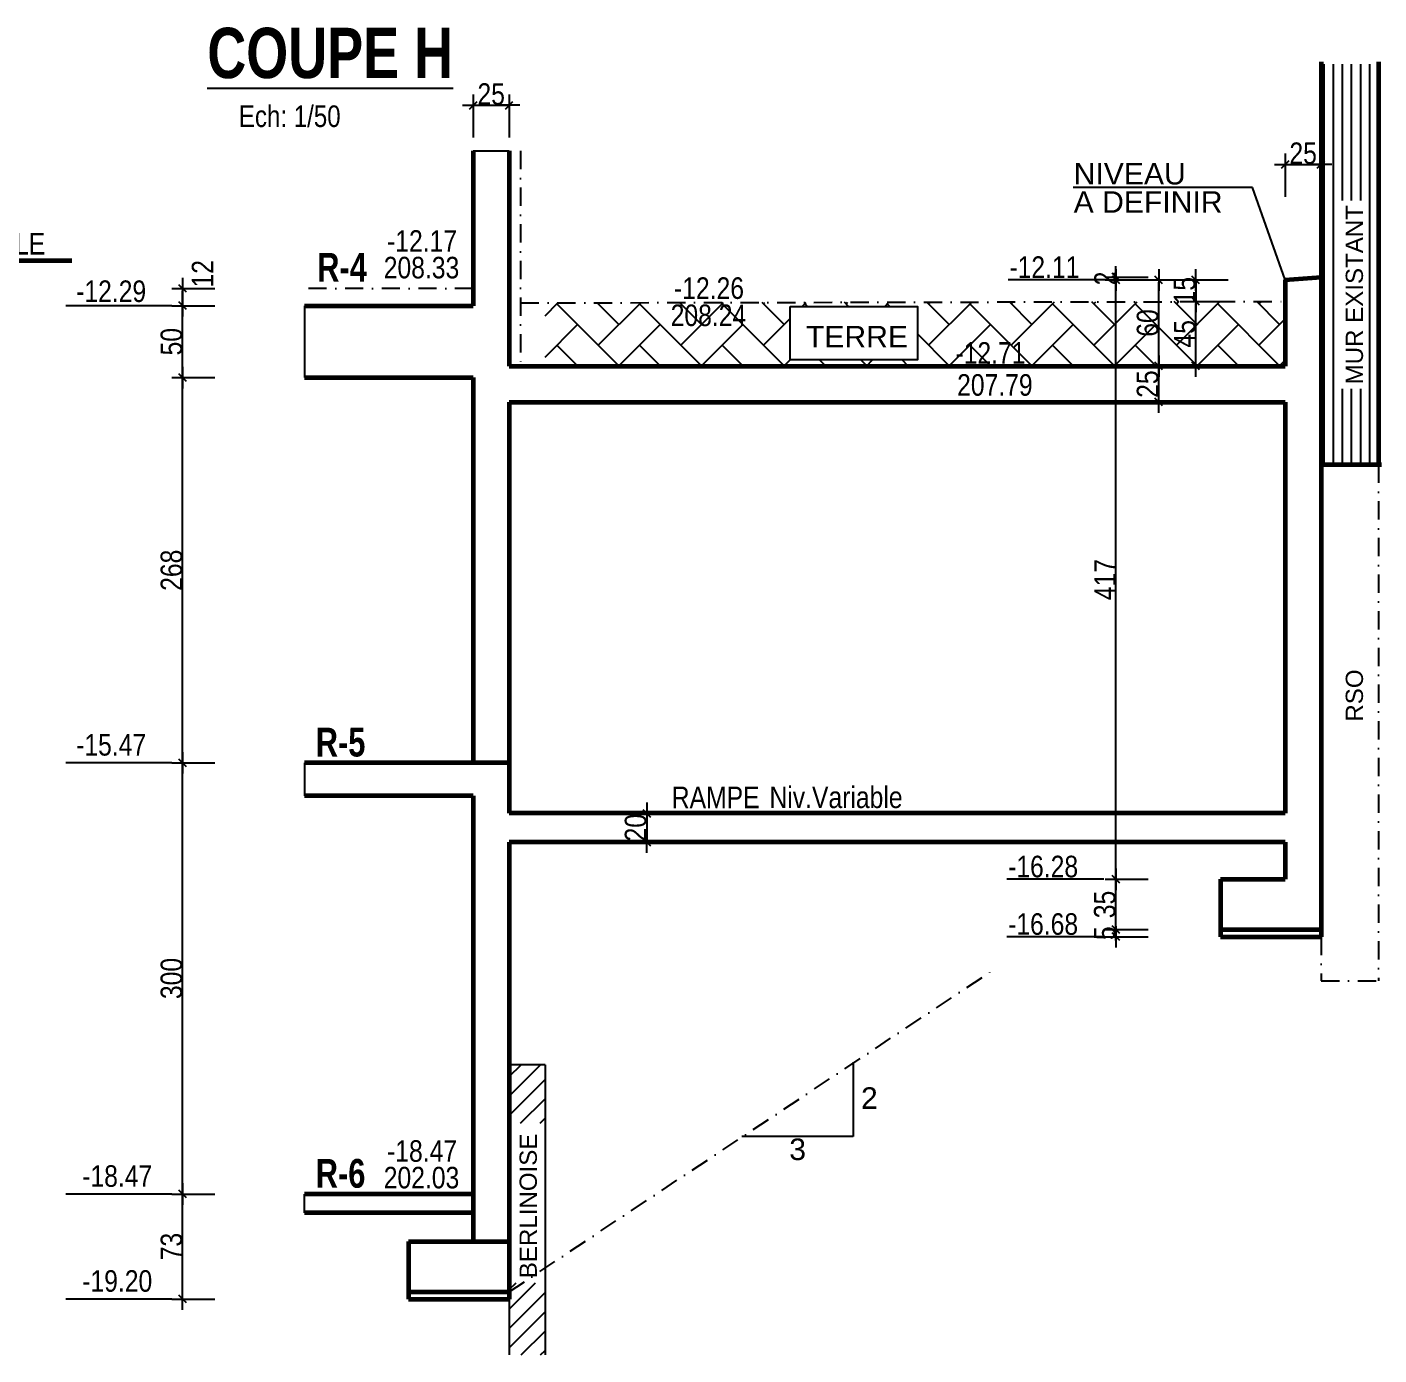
# Model space of a CAD drawing. Header units: millimetres. Extents: x -26249 to 60250, y -21218 to 23336.
# Drawn here: x 33769 to 34710, y 1160 to 2084 of the extents above; entities that cross this region are included whole.
import ezdxf
from ezdxf.enums import TextEntityAlignment as Align

# ---------------------------------------------------------------- set-up
doc = ezdxf.new("R2010")
doc.units = ezdxf.units.MM
doc.linetypes.add('TIRETPTX2', pattern=[50.8, 25.4, -12.7, 0, -12.7])
for name, color, linetype in [('01_cote_gen', 4, 'Continuous'), ('01_linteaux', 2, 'Continuous'), ('01_poch_murs', 253, 'Continuous'), ('01_texte', 230, 'Continuous'), ('AA_COTES', 2, 'Continuous')]:
    doc.layers.add(name, color=color, linetype=linetype)
doc.layers.add('01_murs_coup', color=5, linetype='Continuous', lineweight=60)
doc.styles.add('ARIAL NA', font='ARIALN.TTF')
doc.styles.add('impact', font='impact.ttf')
doc.styles.add('MATTE_TXT', font='arial.ttf')
doc.styles.add('STYLE2', font='ARIALN.TTF')
doc.dimstyles.new('JB50', dxfattribs={"dimscale": 0.1, "dimtxt": 150, "dimasz": 15, "dimexe": 0.1, "dimexo": 0.1, "dimgap": 0.09, "dimtad": 1, "dimdec": 1, "dimdsep": 46, "dimtxsty": 'STYLE2', "dimblk1": 'BOND_G', "dimblk2": 'BOND_D', "dimsah": 1, "dimcen": 1.5, "dimdle": 0.01, "dimse1": 1, "dimse2": 1, "dimclrd": 4, "dimclre": 2, "dimclrt": 6, "dimazin": 2, "dimtfac": 2.333333, "dimtdec": 1, "dimtix": 1, "dimtmove": 2, "dimatfit": 3, "dimldrblk": 'BOND_G', "dimfxl": 1, "dimtolj": 1, "dimtzin": 0, "dimarcsym": 0})

# ---------------------------------------------------------------- blocks, each defined once
blk = doc.blocks.new('BOND_G')
at = {"layer": 'AA_COTES', "color": 0}
for p, q in [((0, -5), (0, 15)), ((5, 0), (-5, 0)), ((1.77, 1.77), (-1.77, -1.77))]:
    blk.add_line(p, q, dxfattribs=at)
blk = doc.blocks.new('BOND_D')
at = {"layer": 'AA_COTES', "color": 0}
for p, q in [((5, 0), (-5, 0)), ((-1.77, -1.77), (1.77, 1.77)), ((0, 5), (0, -15))]:
    blk.add_line(p, q, dxfattribs=at)
blk = doc.blocks.new('*D1815')
at = {"layer": '01_cote_gen', "color": 4, "lineweight": -2, "transparency": 16777216}
blk.add_line((33877.23, 1891.67), (33877.23, 1900.67), dxfattribs=at)
at = {"layer": 'Defpoints', "color": 0, "transparency": 16777216}
for p in [(33877.23, 1902.17), (33915.2, 1902.17), (33915.2, 1890.17)]:
    blk.add_point(p, dxfattribs=at)
at = {"layer": '01_cote_gen', "color": 4, "lineweight": -2, "transparency": 16777216, "xscale": 1.5, "yscale": 1.5, "zscale": 1.5}
for name, p, rotation in [('BOND_D', (33877.23, 1902.17), 90), ('BOND_G', (33877.23, 1890.17), 270)]:
    blk.add_blockref(name, p, dxfattribs=dict(at, rotation=rotation))
at = {"layer": '01_cote_gen', "color": 6, "transparency": 16777216, "insert": (33891.15, 1912.42), "char_height": 15, "attachment_point": 5, "rotation": 90, "style": 'STYLE2'}
blk.add_mtext('\\A1;12', dxfattribs=at)
blk = doc.blocks.new('*D1820')
at = {"layer": '01_cote_gen', "color": 4, "lineweight": -2, "transparency": 16777216}
blk.add_line((34526.65, 1457.67), (34526.65, 1489.67), dxfattribs=at)
at = {"layer": 'Defpoints', "color": 0, "transparency": 16777216}
for p in [(34526.65, 1491.17), (34600.39, 1491.17), (34600.39, 1456.17)]:
    blk.add_point(p, dxfattribs=at)
at = {"layer": '01_cote_gen', "color": 4, "lineweight": -2, "transparency": 16777216, "xscale": 1.5, "yscale": 1.5, "zscale": 1.5}
for name, p, rotation in [('BOND_D', (34526.65, 1491.17), 90), ('BOND_G', (34526.65, 1456.17), 270)]:
    blk.add_blockref(name, p, dxfattribs=dict(at, rotation=rotation))
at = {"layer": '01_cote_gen', "color": 6, "transparency": 16777216, "insert": (34518.98, 1473.67), "char_height": 15, "attachment_point": 5, "rotation": 90, "style": 'STYLE2'}
blk.add_mtext('\\A1;35', dxfattribs=at)
blk = doc.blocks.new('*D1821')
at = {"layer": '01_cote_gen', "color": 4, "lineweight": -2, "transparency": 16777216}
blk.add_line((34645.98, 1988.5), (34667.98, 1988.5), dxfattribs=at)
at = {"layer": 'Defpoints', "color": 0, "transparency": 16777216}
for p in [(34669.48, 1988.5), (34669.48, 1910.17), (34644.48, 1908.17)]:
    blk.add_point(p, dxfattribs=at)
at = {"layer": '01_cote_gen', "color": 4, "lineweight": -2, "transparency": 16777216, "xscale": 1.5, "yscale": 1.5, "zscale": 1.5, "rotation": 180}
blk.add_blockref('BOND_G', (34644.48, 1988.5), dxfattribs=at)
at = {"layer": '01_cote_gen', "color": 4, "lineweight": -2, "transparency": 16777216, "xscale": 1.5, "yscale": 1.5, "zscale": 1.5}
blk.add_blockref('BOND_D', (34669.48, 1988.5), dxfattribs=at)
at = {"layer": '01_cote_gen', "color": 6, "transparency": 16777216, "insert": (34656.98, 1996.17), "char_height": 15, "attachment_point": 5, "style": 'STYLE2'}
blk.add_mtext('\\A1;25', dxfattribs=at)
blk = doc.blocks.new('*D1811')
at = {"layer": '01_cote_gen', "color": 4, "lineweight": -2, "transparency": 16777216}
blk.add_line((33877.23, 1273.67), (33877.23, 1570.67), dxfattribs=at)
at = {"layer": 'Defpoints', "color": 0, "transparency": 16777216}
for p in [(33877.23, 1572.17), (33932.32, 1572.17), (33923.23, 1272.17)]:
    blk.add_point(p, dxfattribs=at)
at = {"layer": '01_cote_gen', "color": 4, "lineweight": -2, "transparency": 16777216, "xscale": 1.5, "yscale": 1.5, "zscale": 1.5}
for name, p, rotation in [('BOND_D', (33877.23, 1572.17), 90), ('BOND_G', (33877.23, 1272.17), 270)]:
    blk.add_blockref(name, p, dxfattribs=dict(at, rotation=rotation))
at = {"layer": '01_cote_gen', "color": 6, "transparency": 16777216, "insert": (33869.56, 1422.17), "char_height": 15, "attachment_point": 5, "rotation": 90, "style": 'STYLE2'}
blk.add_mtext('\\A1;300', dxfattribs=at)
blk = doc.blocks.new('*D1812')
at = {"layer": '01_cote_gen', "color": 4, "lineweight": -2, "transparency": 16777216}
blk.add_line((33877.23, 1200.67), (33877.23, 1270.67), dxfattribs=at)
at = {"layer": 'Defpoints', "color": 0, "transparency": 16777216}
for p in [(33877.23, 1272.17), (33997.65, 1272.17), (34030.77, 1199.17)]:
    blk.add_point(p, dxfattribs=at)
at = {"layer": '01_cote_gen', "color": 4, "lineweight": -2, "transparency": 16777216, "xscale": 1.5, "yscale": 1.5, "zscale": 1.5}
for name, p, rotation in [('BOND_D', (33877.23, 1272.17), 90), ('BOND_G', (33877.23, 1199.17), 270)]:
    blk.add_blockref(name, p, dxfattribs=dict(at, rotation=rotation))
at = {"layer": '01_cote_gen', "color": 6, "transparency": 16777216, "insert": (33869.56, 1235.67), "char_height": 15, "attachment_point": 5, "rotation": 90, "style": 'STYLE2'}
blk.add_mtext('\\A1;73', dxfattribs=at)
blk = doc.blocks.new('*D1814')
at = {"layer": '01_cote_gen', "color": 4, "lineweight": -2, "transparency": 16777216}
blk.add_line((33877.23, 1841.67), (33877.23, 1888.67), dxfattribs=at)
at = {"layer": 'Defpoints', "color": 0, "transparency": 16777216}
for p in [(33877.23, 1890.17), (33963.13, 1890.17), (33963.13, 1840.17)]:
    blk.add_point(p, dxfattribs=at)
at = {"layer": '01_cote_gen', "color": 4, "lineweight": -2, "transparency": 16777216, "xscale": 1.5, "yscale": 1.5, "zscale": 1.5}
for name, p, rotation in [('BOND_D', (33877.23, 1890.17), 90), ('BOND_G', (33877.23, 1840.17), 270)]:
    blk.add_blockref(name, p, dxfattribs=dict(at, rotation=rotation))
at = {"layer": '01_cote_gen', "color": 6, "transparency": 16777216, "insert": (33869.56, 1865.17), "char_height": 15, "attachment_point": 5, "rotation": 90, "style": 'STYLE2'}
blk.add_mtext('\\A1;50', dxfattribs=at)
blk = doc.blocks.new('*D1813')
at = {"layer": '01_cote_gen', "color": 4, "lineweight": -2, "transparency": 16777216}
blk.add_line((33877.23, 1573.67), (33877.23, 1838.67), dxfattribs=at)
at = {"layer": 'Defpoints', "color": 0, "transparency": 16777216}
for p in [(33877.23, 1840.17), (33963.13, 1840.17), (34004.89, 1572.17)]:
    blk.add_point(p, dxfattribs=at)
at = {"layer": '01_cote_gen', "color": 4, "lineweight": -2, "transparency": 16777216, "xscale": 1.5, "yscale": 1.5, "zscale": 1.5}
for name, p, rotation in [('BOND_D', (33877.23, 1840.17), 90), ('BOND_G', (33877.23, 1572.17), 270)]:
    blk.add_blockref(name, p, dxfattribs=dict(at, rotation=rotation))
at = {"layer": '01_cote_gen', "color": 6, "transparency": 16777216, "insert": (33869.56, 1706.17), "char_height": 15, "attachment_point": 5, "rotation": 90, "style": 'STYLE2'}
blk.add_mtext('\\A1;268', dxfattribs=at)
blk = doc.blocks.new('*D1822')
at = {"layer": '01_cote_gen', "color": 4, "lineweight": -2, "transparency": 16777216}
blk.add_line((34080.98, 2029.69), (34102.98, 2029.69), dxfattribs=at)
at = {"layer": 'Defpoints', "color": 0, "transparency": 16777216}
for p in [(34104.48, 2029.69), (34079.48, 1997.85), (34104.48, 1997.85)]:
    blk.add_point(p, dxfattribs=at)
at = {"layer": '01_cote_gen', "color": 4, "lineweight": -2, "transparency": 16777216, "xscale": 1.5, "yscale": 1.5, "zscale": 1.5, "rotation": 180}
blk.add_blockref('BOND_G', (34079.48, 2029.69), dxfattribs=at)
at = {"layer": '01_cote_gen', "color": 4, "lineweight": -2, "transparency": 16777216, "xscale": 1.5, "yscale": 1.5, "zscale": 1.5}
blk.add_blockref('BOND_D', (34104.48, 2029.69), dxfattribs=at)
at = {"layer": '01_cote_gen', "color": 6, "transparency": 16777216, "insert": (34091.98, 2037.36), "char_height": 15, "attachment_point": 5, "style": 'STYLE2'}
blk.add_mtext('\\A1;25', dxfattribs=at)
blk = doc.blocks.new('*D1816')
at = {"layer": '01_cote_gen', "color": 4, "lineweight": -2, "transparency": 16777216}
blk.add_line((34556.47, 1849.67), (34556.47, 1906.67), dxfattribs=at)
at = {"layer": 'Defpoints', "color": 0, "transparency": 16777216}
for p in [(34556.47, 1908.17), (34644.48, 1908.17), (34644.48, 1848.17)]:
    blk.add_point(p, dxfattribs=at)
at = {"layer": '01_cote_gen', "color": 4, "lineweight": -2, "transparency": 16777216, "xscale": 1.5, "yscale": 1.5, "zscale": 1.5}
for name, p, rotation in [('BOND_D', (34556.47, 1908.17), 90), ('BOND_G', (34556.47, 1848.17), 270)]:
    blk.add_blockref(name, p, dxfattribs=dict(at, rotation=rotation))
at = {"layer": '01_cote_gen', "color": 6, "transparency": 16777216, "insert": (34548.8, 1878.17), "char_height": 15, "attachment_point": 5, "rotation": 90, "style": 'STYLE2'}
blk.add_mtext('\\A1;60', dxfattribs=at)
blk = doc.blocks.new('*D1817')
at = {"layer": '01_cote_gen', "color": 4, "lineweight": -2, "transparency": 16777216}
for p, q in [((34582.24, 1909.67), (34582.24, 1911.17)), ((34582.24, 1908.17), (34582.24, 1893.17)), ((34582.24, 1891.67), (34582.24, 1890.17))]:
    blk.add_line(p, q, dxfattribs=at)
at = {"layer": 'Defpoints', "color": 0, "transparency": 16777216}
for p in [(34644.48, 1908.17), (34582.24, 1893.17), (34644.48, 1893.17)]:
    blk.add_point(p, dxfattribs=at)
at = {"layer": '01_cote_gen', "color": 4, "lineweight": -2, "transparency": 16777216, "xscale": 1.5, "yscale": 1.5, "zscale": 1.5}
for name, p, rotation in [('BOND_G', (34582.24, 1908.17), 270), ('BOND_D', (34582.24, 1893.17), 90)]:
    blk.add_blockref(name, p, dxfattribs=dict(at, rotation=rotation))
at = {"layer": '01_cote_gen', "color": 6, "transparency": 16777216, "insert": (34574.57, 1900.67), "char_height": 15, "attachment_point": 5, "rotation": 90, "style": 'STYLE2'}
blk.add_mtext('\\A1;15', dxfattribs=at)
blk = doc.blocks.new('*D1818')
at = {"layer": '01_cote_gen', "color": 4, "lineweight": -2, "transparency": 16777216}
blk.add_line((34582.24, 1849.67), (34582.24, 1891.67), dxfattribs=at)
at = {"layer": 'Defpoints', "color": 0, "transparency": 16777216}
for p in [(34582.24, 1893.17), (34604.74, 1893.17), (34597.86, 1848.17)]:
    blk.add_point(p, dxfattribs=at)
at = {"layer": '01_cote_gen', "color": 4, "lineweight": -2, "transparency": 16777216, "xscale": 1.5, "yscale": 1.5, "zscale": 1.5}
for name, p, rotation in [('BOND_D', (34582.24, 1893.17), 90), ('BOND_G', (34582.24, 1848.17), 270)]:
    blk.add_blockref(name, p, dxfattribs=dict(at, rotation=rotation))
at = {"layer": '01_cote_gen', "color": 6, "transparency": 16777216, "insert": (34574.61, 1870.67), "char_height": 15, "attachment_point": 5, "rotation": 90, "style": 'STYLE2'}
blk.add_mtext('\\A1;45', dxfattribs=at)
blk = doc.blocks.new('*D1819')
at = {"layer": '01_cote_gen', "color": 4, "lineweight": -2, "transparency": 16777216}
blk.add_line((34556.47, 1824.67), (34556.47, 1846.67), dxfattribs=at)
at = {"layer": 'Defpoints', "color": 0, "transparency": 16777216}
for p in [(34556.47, 1848.17), (34570.97, 1848.17), (34570.97, 1823.17)]:
    blk.add_point(p, dxfattribs=at)
at = {"layer": '01_cote_gen', "color": 4, "lineweight": -2, "transparency": 16777216, "xscale": 1.5, "yscale": 1.5, "zscale": 1.5}
for name, p, rotation in [('BOND_D', (34556.47, 1848.17), 90), ('BOND_G', (34556.47, 1823.17), 270)]:
    blk.add_blockref(name, p, dxfattribs=dict(at, rotation=rotation))
at = {"layer": '01_cote_gen', "color": 6, "transparency": 16777216, "insert": (34548.8, 1835.67), "char_height": 15, "attachment_point": 5, "rotation": 90, "style": 'STYLE2'}
blk.add_mtext('\\A1;25', dxfattribs=at)
blk = doc.blocks.new('*D1823')
at = {"layer": '01_cote_gen', "color": 4, "lineweight": -2, "transparency": 16777216}
blk.add_line((34200.19, 1535.59), (34200.19, 1518.57), dxfattribs=at)
at = {"layer": 'Defpoints', "color": 0, "transparency": 16777216}
for p in [(34188.56, 1537.09), (34188.56, 1517.07), (34200.19, 1517.07)]:
    blk.add_point(p, dxfattribs=at)
at = {"layer": '01_cote_gen', "color": 4, "lineweight": -2, "transparency": 16777216, "xscale": 1.5, "yscale": 1.5, "zscale": 1.5}
for name, p, rotation in [('BOND_G', (34200.19, 1537.09), 90), ('BOND_D', (34200.19, 1517.07), 270)]:
    blk.add_blockref(name, p, dxfattribs=dict(at, rotation=rotation))
at = {"layer": '01_cote_gen', "color": 6, "transparency": 16777216, "insert": (34192.52, 1527.08), "char_height": 15, "attachment_point": 5, "rotation": 90, "style": 'STYLE2'}
blk.add_mtext('\\A1;20', dxfattribs=at)
blk = doc.blocks.new('*D1824')
at = {"layer": '01_cote_gen', "color": 4, "lineweight": -2, "transparency": 16777216}
blk.add_line((34526.65, 1492.67), (34526.65, 1906.67), dxfattribs=at)
at = {"layer": 'Defpoints', "color": 0, "transparency": 16777216}
for p in [(34526.65, 1908.17), (34599.48, 1908.17), (34599.48, 1491.17)]:
    blk.add_point(p, dxfattribs=at)
at = {"layer": '01_cote_gen', "color": 4, "lineweight": -2, "transparency": 16777216, "xscale": 1.5, "yscale": 1.5, "zscale": 1.5}
for name, p, rotation in [('BOND_D', (34526.65, 1908.17), 90), ('BOND_G', (34526.65, 1491.17), 270)]:
    blk.add_blockref(name, p, dxfattribs=dict(at, rotation=rotation))
at = {"layer": '01_cote_gen', "color": 6, "transparency": 16777216, "insert": (34519.11, 1699.67), "char_height": 15, "attachment_point": 5, "rotation": 90, "style": 'STYLE2'}
blk.add_mtext('\\A1;417', dxfattribs=at)
blk = doc.blocks.new('*D1825')
at = {"layer": '01_cote_gen', "color": 4, "lineweight": -2, "transparency": 16777216}
for p, q in [((34526.65, 1457.67), (34526.65, 1459.17)), ((34526.65, 1456.17), (34526.65, 1451.17)), ((34526.65, 1449.67), (34526.65, 1448.17))]:
    blk.add_line(p, q, dxfattribs=at)
at = {"layer": 'Defpoints', "color": 0, "transparency": 16777216}
for p in [(34526.65, 1451.17), (34627.82, 1456.17), (34627.82, 1451.17)]:
    blk.add_point(p, dxfattribs=at)
at = {"layer": '01_cote_gen', "color": 4, "lineweight": -2, "transparency": 16777216, "xscale": 1.5, "yscale": 1.5, "zscale": 1.5}
for name, p, rotation in [('BOND_G', (34526.65, 1456.17), 270), ('BOND_D', (34526.65, 1451.17), 90)]:
    blk.add_blockref(name, p, dxfattribs=dict(at, rotation=rotation))
at = {"layer": '01_cote_gen', "color": 6, "transparency": 16777216, "insert": (34519.01, 1453.67), "char_height": 15, "attachment_point": 5, "rotation": 90, "style": 'STYLE2'}
blk.add_mtext('\\A1;5', dxfattribs=at)
blk = doc.blocks.new('*D1826')
at = {"layer": '01_cote_gen', "color": 4, "lineweight": -2, "transparency": 16777216}
for p, q in [((34526.65, 1911.67), (34526.65, 1913.17)), ((34526.65, 1910.17), (34526.65, 1908.17)), ((34526.65, 1906.67), (34526.65, 1905.17))]:
    blk.add_line(p, q, dxfattribs=at)
at = {"layer": 'Defpoints', "color": 0, "transparency": 16777216}
for p in [(34669.48, 1910.17), (34526.65, 1908.17), (34644.48, 1908.17)]:
    blk.add_point(p, dxfattribs=at)
at = {"layer": '01_cote_gen', "color": 4, "lineweight": -2, "transparency": 16777216, "xscale": 1.5, "yscale": 1.5, "zscale": 1.5}
for name, p, rotation in [('BOND_G', (34526.65, 1910.17), 270), ('BOND_D', (34526.65, 1908.17), 90)]:
    blk.add_blockref(name, p, dxfattribs=dict(at, rotation=rotation))
at = {"layer": '01_cote_gen', "color": 6, "transparency": 16777216, "insert": (34519.11, 1909.17), "char_height": 15, "attachment_point": 5, "rotation": 90, "style": 'STYLE2'}
blk.add_mtext('\\A1;2', dxfattribs=at)

msp = doc.modelspace()

# ---------------------------------------------------------------- hatches: boundary and pattern name
at = {"layer": '01_poch_murs'}
h = msp.add_hatch(dxfattribs=at)
h.set_pattern_fill('ANSI31', color=256, scale=2, angle=45)
h.set_pattern_definition([(90, (12427.601, 239.842), (-6.35, 1e-15), [])])
h.paths.add_polyline_path([(34709.482, 2058.361), (34669.482, 2058.361), (34669.482, 1780.682), (34709.482, 1780.682)])
h.paths.add_polyline_path([(34699.911, 1832.474), (34699.911, 1963.484), (34681.297, 1963.484), (34681.297, 1832.474)], flags=16)
h = msp.add_hatch(dxfattribs=at)
h.set_pattern_fill('AR-HBONE', color=256, scale=0.2)
h.set_pattern_definition([(45, (22269.405, 1690.33), (3e-15, 28.73682), [60.96, -20.32]), (135, (22283.773, 1704.7), (3e-15, 28.73682), [60.96, -20.32])])
h.paths.add_polyline_path([(34644.482, 1893.168), (34129.482, 1892.2), (34129.482, 1848.169), (34644.482, 1848.169)])
h.paths.add_polyline_path([(34388.531, 1852.483), (34299.941, 1852.483), (34299.941, 1889.775), (34388.531, 1889.775)], flags=16)
h.paths.add_polyline_path([(34533.602, 1850.396), (34533.602, 1891.344), (34502.374, 1891.344), (34502.374, 1850.396)], flags=24)
h.paths.add_polyline_path([(34213.046, 1871.952), (34284.798, 1871.952), (34284.798, 1894.928), (34213.046, 1894.928)], flags=9)
h.paths.add_polyline_path([(34411.268, 1846.085), (34478.216, 1846.085), (34478.216, 1868.677), (34411.268, 1868.677)], flags=9)
h.paths.add_polyline_path([(34307.237, 1857.425), (34385.756, 1857.425), (34385.756, 1879.925), (34307.237, 1879.925)], flags=8)
h = msp.add_hatch(dxfattribs=at)
h.set_pattern_fill('ANSI31', color=256, scale=3)
h.set_pattern_definition([(45, (22448.241, -199.568), (-6.735192, 6.735192), [])])
h.paths.add_polyline_path([(34129.482, 1362.168), (34104.482, 1362.168), (34104.482, 1321.467), (34129.482, 1321.467)])
h.paths.add_polyline_path([(34127.048, 1210.548), (34108.422, 1210.548)], flags=16)
h.paths.add_polyline_path([(34104.482, 1160.271), (34129.482, 1160.271), (34129.482, 1210.548), (34104.482, 1210.548)])

# ---------------------------------------------------------------- linework, layer by layer
at = {"layer": '01_linteaux', "linetype": 'TIRETPTX2', "ltscale": 0.5}
for p, q in [((34112.482, 1997.854), (34112.482, 1848.169)), ((34079.482, 1902.169), (33962.067, 1902.169)), ((34112.482, 1892.168), (34644.482, 1893.168)), ((34709.482, 1779.637), (34709.482, 1420.568, 517158665.099)), ((34669.482, 1451.166), (34669.482, 1420.568, 517158665.099)), ((34104.482, 1204.169), (34442.057, 1428.537)), ((34669.482, 1420.568, 517158665.099), (34709.482, 1420.568, 517158665.099))]:
    msp.add_line(p, q, dxfattribs=at)
at = {"layer": '01_linteaux'}
for p, q in [((34129.482, 1362.168), (34104.482, 1362.168)), ((34129.482, 1362.168), (34129.482, 1160.271)), ((34104.482, 1199.169), (34104.482, 1160.271))]:
    msp.add_line(p, q, dxfattribs=at)
at = {"layer": '01_murs_coup'}
for p, q in [((34669.482, 2059.913), (34669.482, 1779.637)), ((34709.482, 2059.913), (34709.482, 1779.637)), ((34079.482, 1997.854), (34079.482, 1890.169)), ((34104.482, 1997.854), (34104.482, 1848.169)), ((33687.175, 1921.669), (33800.061, 1921.669)), ((34644.482, 1908.168), (34669.482, 1910.168)), ((34644.482, 1908.168), (34644.482, 1848.169)), ((33962.067, 1890.169), (34079.482, 1890.169)), ((34104.482, 1848.169), (34644.482, 1848.169)), ((34669.482, 1848.136), (34669.482, 1451.166)), ((33962.067, 1840.169), (34079.482, 1840.169)), ((34079.482, 1840.169), (34079.482, 1572.168)), ((34104.482, 1823.168), (34644.482, 1823.168)), ((34104.482, 1823.168), (34104.482, 1820.168)), ((34104.482, 1823.168), (34104.482, 1537.088)), ((34644.482, 1823.168), (34644.482, 1537.088)), ((34671.482, 1779.637), (34711.482, 1779.637)), ((34104.482, 1572.168), (33962.067, 1572.168)), ((34079.482, 1549.168), (33962.067, 1549.168)), ((34079.482, 1549.168), (34079.482, 1239.169)), ((34644.482, 1537.088), (34104.482, 1537.088)), ((34104.482, 1517.088), (34104.482, 1239.169)), ((34644.482, 1517.088), (34104.482, 1517.088)), ((34644.482, 1517.088), (34644.482, 1491.172)), ((34599.482, 1491.172), (34644.482, 1491.172)), ((34599.482, 1491.172), (34599.482, 1451.166)), ((34599.482, 1456.166), (34669.482, 1456.166)), ((34599.482, 1451.166), (34669.482, 1451.166)), ((34079.482, 1272.169), (33962.067, 1272.169)), ((34079.482, 1259.169), (33962.067, 1259.169)), ((34034.482, 1239.169), (34104.482, 1239.169)), ((34034.482, 1239.169), (34034.482, 1199.169)), ((34104.482, 1239.169), (34104.482, 1199.169)), ((34034.482, 1204.169), (34104.482, 1204.169)), ((34034.482, 1199.169), (34104.482, 1199.169))]:
    msp.add_line(p, q, dxfattribs=at)
at = {"layer": '01_murs_coup', "const_width": 3}
msp.add_lwpolyline([(33687.175, 1921.669), (33800.061, 1921.669)], dxfattribs=at)
at = {"layer": '01_poch_murs'}
for p, q in [((34079.482, 1997.854), (34104.482, 1997.854)), ((33962.067, 1890.169), (33962.067, 1840.169)), ((33962.067, 1572.168), (33962.067, 1549.168)), ((33962.067, 1259.169), (33962.067, 1272.169))]:
    msp.add_line(p, q, dxfattribs=at)
at = {"layer": '01_texte'}
for p, q in [((34621.728, 1972.549), (34496.842, 1972.549)), ((34644.482, 1908.168), (34621.728, 1972.549)), ((34519.146, 1908.168), (34451.695, 1908.168)), ((33869.73, 1890.169), (33795.931, 1890.169)), ((33869.73, 1572.168), (33795.931, 1572.168)), ((34518.237, 1491.172), (34450.787, 1491.172)), ((34518.237, 1451.166), (34450.787, 1451.166)), ((34343.949, 1363.969), (34343.949, 1312.264)), ((34343.949, 1312.264), (34266.391, 1312.264)), ((33869.73, 1272.169), (33795.931, 1272.169)), ((33869.73, 1199.169), (33795.931, 1199.169))]:
    msp.add_line(p, q, dxfattribs=at)
msp.add_lwpolyline([(34299.941, 1889.775), (34388.531, 1889.775), (34388.531, 1852.483), (34299.941, 1852.483)], close=True, dxfattribs=at)

# ---------------------------------------------------------------- texts
at = {"layer": '01_texte', "style": 'impact'}
msp.add_text('%%UCOUPE H', height=35, dxfattribs=at).set_placement((33979.929, 2038.049), align=Align.BOTTOM_CENTER)
at = {"layer": '01_texte', "style": 'MATTE_TXT', "width": 0.8}
msp.add_text('Ech: 1/50', height=15, dxfattribs=at).set_placement((33951.792, 2010.029), align=Align.BOTTOM_CENTER)
at = {"layer": '01_texte'}
for s, height, style, p in [('NIVEAU', 15, 'MATTE_TXT', (34497.288, 1974.557)), ('A DEFINIR', 15, 'MATTE_TXT', (34497.288, 1954.868)), ('VARIABLE', 15, 'ARIAL NA', (33697.655, 1925.825)), ('-12.17', 15, 'ARIAL NA', (34019.518, 1927.736)), ('R-4', 20, 'impact', (33970.911, 1906.913)), ('208.33', 15, 'ARIAL NA', (34017.206, 1909.231)), ('-12.11', 15, 'ARIAL NA', (34452.581, 1909.561)), ('-12.26', 15, 'ARIAL NA', (34219.188, 1894.942)), ('-12.29', 15, 'ARIAL NA', (33803.165, 1892.787)), ('208.24', 15, 'ARIAL NA', (34216.876, 1876.037)), ('TERRE', 15, 'MATTE_TXT', (34310.987, 1861.175)), ('-12.71', 15, 'ARIAL NA', (34415.034, 1849.85)), ('207.79', 15, 'ARIAL NA', (34416.195, 1827.588)), ('-15.47', 15, 'ARIAL NA', (33803.165, 1577.234)), ('R-5', 20, 'impact', (33969.879, 1576.597)), ('RAMPE', 15, 'ARIAL NA', (34217.646, 1540.657)), ('Niv.Variable', 15, 'ARIAL NA', (34285.617, 1540.731)), ('-16.28', 15, 'ARIAL NA', (34451.672, 1492.565)), ('-16.68', 15, 'ARIAL NA', (34451.672, 1452.558)), ('2', 15, 'MATTE_TXT', (34349.299, 1331.492)), ('-18.47', 15, 'ARIAL NA', (34019.518, 1294.659)), ('3', 15, 'MATTE_TXT', (34299.39, 1295.846)), ('-18.47', 15, 'ARIAL NA', (33807.395, 1277.235)), ('R-6', 20, 'impact', (33969.879, 1276.598)), ('202.03', 15, 'ARIAL NA', (34017.206, 1276.154)), ('-19.20', 15, 'ARIAL NA', (33807.395, 1204.235))]:
    msp.add_text(s, height=height, dxfattribs=dict(at, style=style)).set_placement(p)
at = {"layer": '01_texte', "style": 'MATTE_TXT'}
for s, p in [('MUR EXISTANT', (34698.604, 1835.455)), ('RSO', (34698.604, 1600.856)), ('BERLINOISE', (34123.739, 1213.652))]:
    msp.add_text(s, height=12, rotation=90, dxfattribs=at).set_placement(p)

# ---------------------------------------------------------------- dimensions: what is measured, and where the dimension line sits
at = {"layer": '01_cote_gen'}
for base, p1, p2, picture, middle in [((34104.482, 2029.694), (34079.482, 1997.854), (34104.482, 1997.854), '*D1822', (34091.982, 2037.362)), ((34669.482, 1988.504), (34644.482, 1908.168), (34669.482, 1910.168), '*D1821', (34656.982, 1996.172))]:
    dim = msp.add_linear_dim(base=base, p1=p1, p2=p2, dimstyle='JB50', dxfattribs=at)
    dim.commit()
    dim.dimension.update_dxf_attribs({"geometry": picture, "text_midpoint": middle})
dim = msp.add_linear_dim(base=(33877.23, 1902.169), p1=(33915.198, 1890.169), p2=(33915.198, 1902.169), angle=90, dimstyle='JB50', dxfattribs=at)
dim.commit()
dim.dimension.update_dxf_attribs({"geometry": '*D1815', "text_midpoint": (33891.148, 1912.42), "dimtype": 160})
for base, p1, p2, picture, middle in [((34526.646, 1908.168), (34669.482, 1910.168), (34644.482, 1908.168), '*D1826', (34519.106, 1909.168)), ((34526.646, 1908.168), (34599.482, 1491.172), (34599.482, 1908.168), '*D1824', (34519.106, 1699.67)), ((34556.47, 1908.168), (34644.482, 1848.169), (34644.482, 1908.168), '*D1816', (34548.803, 1878.169)), ((34582.242, 1893.168), (34644.482, 1908.168), (34644.482, 1893.168), '*D1817', (34574.574, 1900.668)), ((34582.242, 1893.168), (34597.861, 1848.169), (34604.742, 1893.168), '*D1818', (34574.605, 1870.669)), ((33877.23, 1890.169), (33963.127, 1840.169), (33963.127, 1890.169), '*D1814', (33869.563, 1865.169)), ((34556.47, 1848.169), (34570.965, 1823.168), (34570.965, 1848.169), '*D1819', (34548.803, 1835.669)), ((33877.23, 1840.169), (34004.894, 1572.168), (33963.127, 1840.169), '*D1813', (33869.563, 1706.169)), ((33877.23, 1572.168), (33923.233, 1272.169), (33932.322, 1572.168), '*D1811', (33869.563, 1422.169)), ((34200.19, 1517.067), (34188.556, 1537.088), (34188.556, 1517.067), '*D1823', (34192.523, 1527.077)), ((34526.646, 1491.172), (34600.39, 1456.166), (34600.39, 1491.172), '*D1820', (34518.978, 1473.669)), ((34526.646, 1451.166), (34627.821, 1456.166), (34627.821, 1451.166), '*D1825', (34519.009, 1453.666)), ((33877.23, 1272.169), (34030.772, 1199.169), (33997.648, 1272.169), '*D1812', (33869.563, 1235.669))]:
    dim = msp.add_linear_dim(base=base, p1=p1, p2=p2, angle=90, dimstyle='JB50', dxfattribs=at)
    dim.commit()
    dim.dimension.update_dxf_attribs({"geometry": picture, "text_midpoint": middle})

doc.saveas('drawing.dxf')
